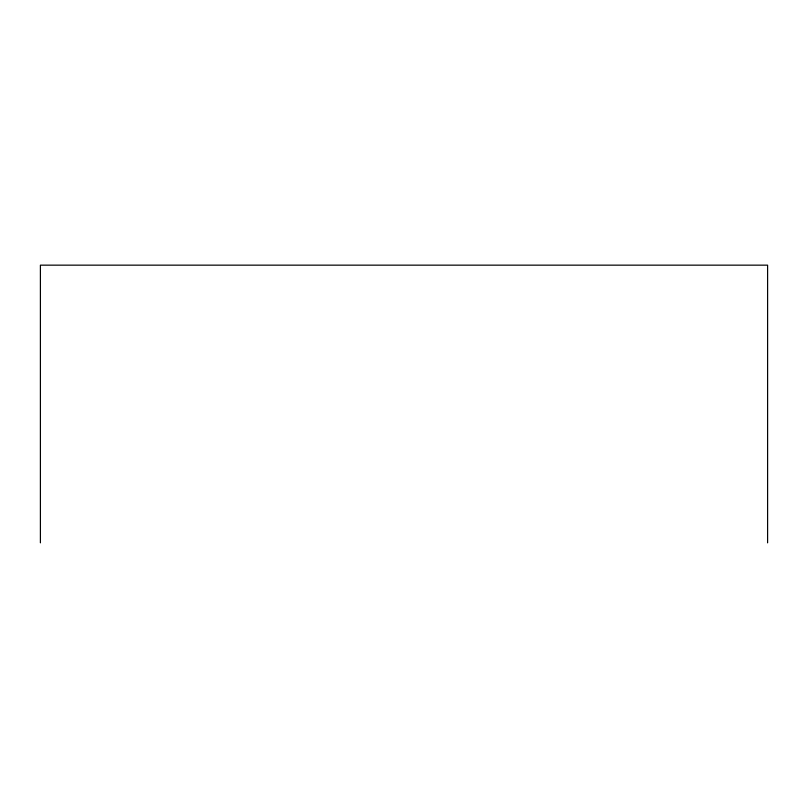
<?xml version="1.0" encoding="UTF-8"?>
<svg xmlns="http://www.w3.org/2000/svg" width="808" height="808" viewBox="0 0 808 808"><rect width="100%" height="100%" fill="white"/><g stroke="black" fill="none" stroke-linecap="round" stroke-linejoin="round"><path stroke-width="1.21" d="M767.6 542.845L767.6 265.155L40.4 265.155L40.4 542.845"/></g></svg>
